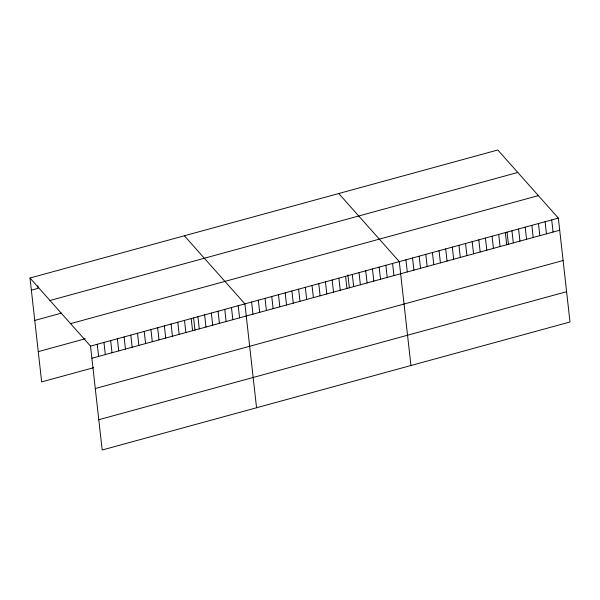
<?xml version="1.0" encoding="UTF-8"?>
<svg xmlns="http://www.w3.org/2000/svg" width="600" height="600" viewBox="0 0 600 600"><rect width="100%" height="100%" fill="white"/><g stroke="black" fill="none" stroke-linecap="round" stroke-linejoin="round"><path stroke-width="0.9" d="M30 278.017L497.82 149.993L558.345 218.093L570 321.983L102.18 450.007L90.525 346.118L30 278.017L41.655 381.907L93.675 367.673M31.358 290.153L38.07 288.315L37.785 285.72M49.972 300.495L517.793 172.462M34.755 320.43L61.605 313.087M70.552 323.64L538.373 195.615M38.258 351.63L85.245 338.775M90.525 346.118L558.345 218.093M91.89 358.252L559.71 230.228M95.28 388.53L563.107 260.505M98.782 419.722L566.602 291.697M338.76 193.522L399.285 261.615L410.94 365.505M184.38 235.77L244.905 303.87L256.56 407.76M551.722 219.9L553.08 232.035M545.092 221.715L546.45 233.85M538.463 223.53L539.827 235.665M531.84 225.345L533.197 237.48M525.21 227.16L526.567 239.295M518.58 228.975L519.945 241.11M511.957 230.782L513.315 242.917M507.045 232.26L508.41 244.365M505.327 232.597L506.685 244.733M498.697 234.413L500.062 246.548M492.075 236.228L493.433 248.362M485.445 238.042L486.803 250.178M478.815 239.858L480.18 251.985M472.192 241.665L473.55 253.8M465.562 243.48L466.92 255.615M458.933 245.295L460.298 257.43M452.31 247.11L453.668 259.245M445.68 248.925L447.037 261.06M439.05 250.74L440.415 262.868M432.428 252.548L433.785 264.683M425.798 254.362L427.155 266.498M419.168 256.178L420.533 268.312M412.545 257.993L413.903 270.127M405.915 259.808L407.272 271.942M392.572 263.452L393.938 275.587M385.86 265.29L387.225 277.425M379.147 267.127L380.513 279.263M372.442 268.965L373.8 281.1M365.73 270.803L367.087 282.938M359.017 272.64L360.375 284.775M352.305 274.478L353.663 286.612M347.895 274.92L349.35 287.895M345.593 276.315L346.95 288.45M338.88 278.153L340.237 290.288M332.168 279.99L333.525 292.125M325.455 281.827L326.812 293.955M318.743 283.657L320.1 295.793M312.03 285.495L313.388 297.63M305.317 287.332L306.675 299.468M298.605 289.17L299.962 301.305M291.892 291.007L293.25 303.142M285.18 292.845L286.538 304.98M278.468 294.683L279.832 306.817M271.755 296.52L273.12 308.655M265.043 298.358L266.407 310.493M258.33 300.195L259.695 312.33M251.618 302.032L252.983 314.168M238.192 305.7L239.558 317.835M231.48 307.538L232.845 319.673M224.767 309.375L226.132 321.51M218.055 311.212L219.42 323.347M211.343 313.05L212.708 325.185M204.63 314.888L205.995 327.022M197.917 316.725L199.282 328.86M193.605 318.03L194.97 330.142M191.212 318.562L192.57 330.697M184.5 320.4L185.858 332.535M177.788 322.237L179.145 334.373M171.075 324.075L172.433 336.21M164.363 325.913L165.72 338.04M157.65 327.75L159.007 339.877M150.938 329.58L152.295 341.715M144.225 331.418L145.583 343.553M137.512 333.255L138.87 345.39M130.8 335.093L132.157 347.228M124.087 336.93L125.445 349.065M117.375 338.767L118.733 350.903M110.663 340.605L112.02 352.74M103.95 342.442L105.308 354.577M97.238 344.28L98.602 356.415"/></g></svg>
